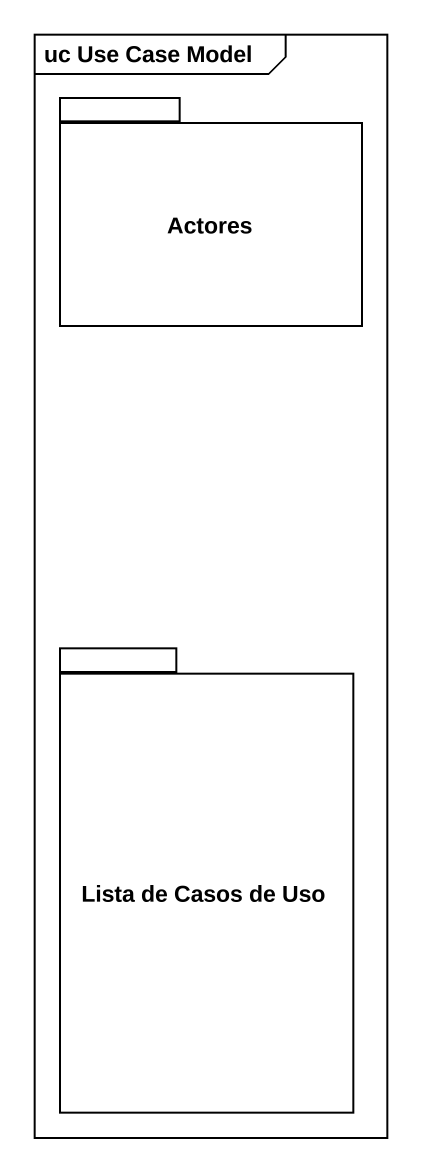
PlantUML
@startuml
mainframe uc Use Case Model
package Actores {
}
package "Lista de Casos de Uso" as Lista_de_Casos_de_Uso {
}
@enduml
